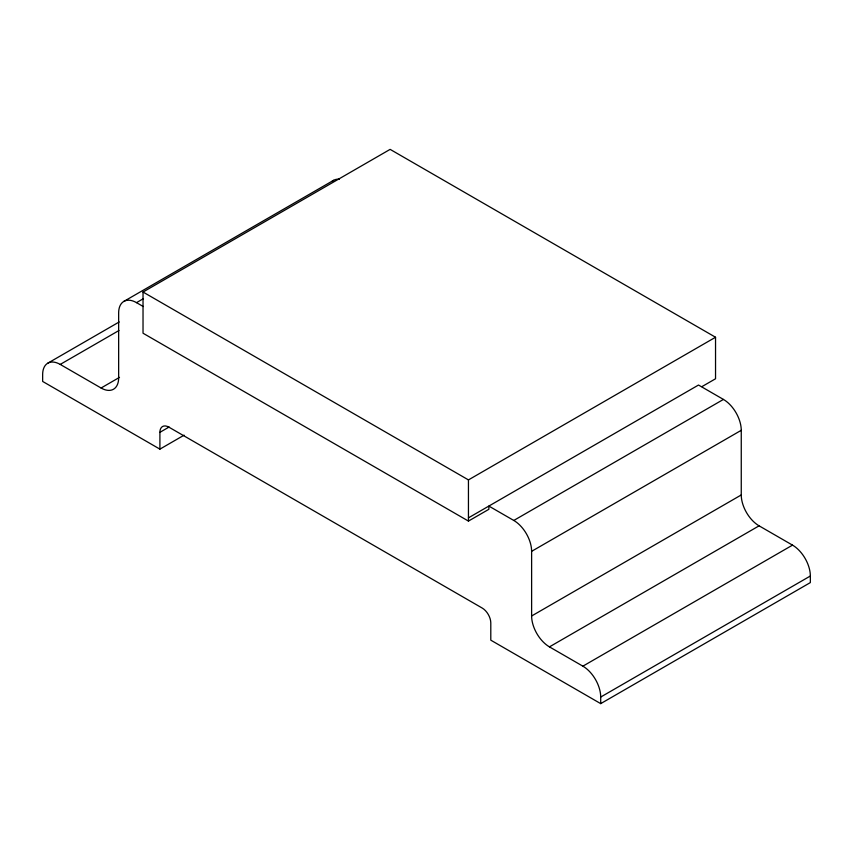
<?xml version="1.0" encoding="UTF-8"?>
<svg xmlns="http://www.w3.org/2000/svg" width="853" height="853" viewBox="0 0 853 853"><rect width="100%" height="100%" fill="white"/><g stroke="black" fill="none" stroke-linecap="round" stroke-linejoin="round"><path stroke-width="1.28" d="M123.877 301.386L333.523 180.356M184.099 435.169L159.906 449.136L159.906 432.332A12.688 7.325 60 0 1 168.883 427.15L482.19 608.04A12.155 7.016 60 0 1 490.795 622.935L490.795 640.166L600.704 703.629L600.704 697.05A25.217 14.554 60 0 0 582.876 666.172L549.449 646.873A25.217 14.554 60 0 1 531.622 615.994L531.622 551.337A25.217 14.554 60 0 0 513.794 520.458L488.865 506.074L488.865 509.305L468.446 521.087L143.027 333.214L143.027 292.035L390.13 149.371L715.539 337.244L715.539 378.775L701.912 386.633M159.906 449.136L42.65 381.44L42.65 374.563A24.854 14.352 60 0 1 60.222 364.423L101.08 388.008A24.854 14.352 60 0 0 118.652 377.868L118.652 312.955A25.249 14.576 60 0 1 136.512 302.644L143.421 298.646M47.8 363.186L119.217 321.954M60.222 364.423L118.972 330.506M101.08 388.008L119.505 377.367M159.906 432.332L169.118 427.012M143.027 292.035L468.446 479.908L715.539 337.244M468.446 517.856L698.511 385.034L723.429 399.428A25.217 14.554 60 0 1 741.257 430.307L741.257 494.953A25.217 14.554 60 0 0 759.085 525.832L792.522 545.131A25.217 14.554 60 0 1 810.35 576.01L810.35 582.588L600.704 703.629M513.794 520.458L723.429 399.428M531.622 551.337L741.257 430.307M531.622 615.994L741.257 494.953M549.449 646.873L759.085 525.832M582.876 666.172L792.522 545.131M600.704 697.05L810.35 576.01M136.512 302.644L143.24 306.526M468.446 479.908L468.446 521.087M331.988 181.486A25.249 14.576 60 0 1 339.323 179.226"/></g></svg>
